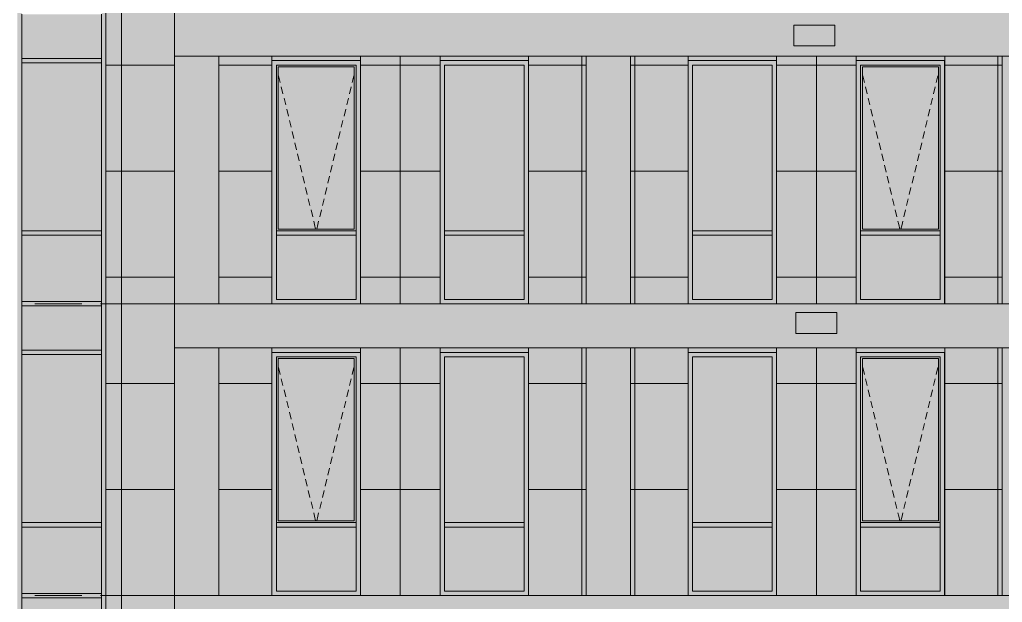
# Model space of a CAD drawing. Header units: millimetres. Extents: x 1499747 to 4230374, y -28481 to 441852.
# Drawn here: x 4135213 to 4146314, y 393752 to 400342 of the extents above; entities that cross this region are included whole.
import ezdxf

# ---------------------------------------------------------------- set-up
doc = ezdxf.new("R2010")
doc.units = ezdxf.units.MM
doc.header["$MEASUREMENT"] = 0
doc.layers.add('Чертеж и Рисунок', color=7, linetype='Continuous')

msp = doc.modelspace()

# ---------------------------------------------------------------- hatches: boundary and pattern name
at = {"layer": 'Чертеж и Рисунок', "linetype": 'Continuous', "lineweight": 0, "true_color": 0xbc9a89}
for points in [[(4136962.74855, 407478.46295), (4136962.74855, 399933.01142), (4137462.74931, 399933.01142), (4137462.74931, 407478.46295)], [(4136962.74855, 399933.01142), (4136962.74855, 399928.41141), (4150962.66994, 399928.41141), (4150962.66994, 400428.41218), (4137462.74931, 400428.41218), (4137462.74931, 399933.01142)]]:
    msp.add_hatch(color=33, dxfattribs=at).paths.add_polyline_path(points)
at = {"layer": 'Чертеж и Рисунок', "linetype": 'Continuous', "lineweight": 0, "true_color": 0x2e2e2e}
for points in [[(4135187.74584, 399878.41134), (4135237.74591, 399878.41134), (4135237.74591, 400428.41218), (4135187.74584, 400428.41218)], [(4136187.74737, 400428.41218), (4136137.74729, 400428.41218), (4136137.74729, 399878.41134), (4136187.74737, 399878.41134)], [(4135187.74584, 397928.40836), (4135237.74591, 397928.40836), (4135237.74591, 399878.41134), (4135187.74584, 399878.41134)], [(4135237.74591, 399853.4113), (4135467.74627, 399853.4113), (4135467.74627, 399903.41137), (4135237.74591, 399903.41137)], [(4135467.74627, 399853.4113), (4136137.74729, 399853.4113), (4136137.74729, 399903.41137), (4135467.74627, 399903.41137)], [(4136187.74737, 399878.41134), (4136137.74729, 399878.41134), (4136137.74729, 397928.40836), (4136187.74737, 397928.40836)], [(4138062.75023, 399528.4108), (4138112.75031, 399528.4108), (4138112.75031, 399828.41126), (4138062.75023, 399878.41134)], [(4138562.75099, 399878.41134), (4138062.75023, 399878.41134), (4138112.75031, 399828.41126), (4138562.75099, 399828.41126)], [(4138562.75099, 399878.41134), (4138562.75099, 399828.41126), (4139012.75168, 399828.41126), (4139062.75176, 399878.41134)], [(4139062.75176, 399528.4108), (4139062.75176, 399878.41134), (4139012.75168, 399828.41126), (4139012.75168, 399528.4108)], [(4140462.4539, 399878.41134), (4139962.45313, 399878.41134), (4140012.45321, 399828.41126), (4140462.4539, 399828.41126)], [(4139962.45313, 399528.4108), (4140012.45321, 399528.4108), (4140012.45321, 399828.41126), (4139962.45313, 399878.41134)], [(4140462.4539, 399878.41134), (4140462.4539, 399828.41126), (4140912.45458, 399828.41126), (4140962.45466, 399878.41134)], [(4140962.45466, 399528.4108), (4140962.45466, 399878.41134), (4140912.45458, 399828.41126), (4140912.45458, 399528.4108)], [(4143263.05818, 399878.41134), (4142763.05741, 399878.41134), (4142813.05749, 399828.41126), (4143263.05818, 399828.41126)], [(4142763.05741, 399528.4108), (4142813.05749, 399528.4108), (4142813.05749, 399828.41126), (4142763.05741, 399878.41134)], [(4143263.05818, 399878.41134), (4143263.05818, 399828.41126), (4143713.05886, 399828.41126), (4143763.05894, 399878.41134)], [(4143763.05894, 399528.4108), (4143763.05894, 399878.41134), (4143713.05886, 399828.41126), (4143713.05886, 399528.4108)], [(4144662.56031, 399528.4108), (4144712.56039, 399528.4108), (4144712.56039, 399828.41126), (4144662.56031, 399878.41134)], [(4145162.56108, 399878.41134), (4144662.56031, 399878.41134), (4144712.56039, 399828.41126), (4145162.56108, 399828.41126)], [(4145162.56108, 399878.41134), (4145162.56108, 399828.41126), (4145612.56176, 399828.41126), (4145662.56184, 399878.41134)], [(4145662.56184, 399528.4108), (4145662.56184, 399878.41134), (4145612.56176, 399828.41126), (4145612.56176, 399528.4108)], [(4138062.75023, 398128.40866), (4138112.75031, 398128.40866), (4138112.75031, 399528.4108), (4138062.75023, 399528.4108)], [(4139062.75176, 398128.40866), (4139062.75176, 399528.4108), (4139012.75168, 399528.4108), (4139012.75168, 398128.40866)], [(4139962.45313, 398128.40866), (4140012.45321, 398128.40866), (4140012.45321, 399528.4108), (4139962.45313, 399528.4108)], [(4140962.45466, 398128.40866), (4140962.45466, 399528.4108), (4140912.45458, 399528.4108), (4140912.45458, 398128.40866)], [(4142763.05741, 398128.40866), (4142813.05749, 398128.40866), (4142813.05749, 399528.4108), (4142763.05741, 399528.4108)], [(4143763.05894, 398128.40866), (4143763.05894, 399528.4108), (4143713.05886, 399528.4108), (4143713.05886, 398128.40866)], [(4144662.56031, 399528.4108), (4144662.56031, 398128.40866), (4144712.56039, 398128.40866), (4144712.56039, 399528.4108)], [(4145662.56184, 398128.40866), (4145662.56184, 399528.4108), (4145612.56176, 399528.4108), (4145612.56176, 398128.40866)], [(4138062.75023, 397928.40836), (4138112.75031, 397928.40836), (4138112.75031, 398128.40866), (4138062.75023, 398128.40866)], [(4139062.75176, 397928.40836), (4139062.75176, 398128.40866), (4139012.75168, 398128.40866), (4139012.75168, 397928.40836)], [(4139962.45313, 398128.40866), (4139962.45313, 397928.40836), (4140012.45321, 397928.40836), (4140012.45321, 398128.40866)], [(4140962.45466, 397928.40836), (4140962.45466, 398128.40866), (4140912.45458, 398128.40866), (4140912.45458, 397928.40836)], [(4142763.05741, 397928.40836), (4142813.05749, 397928.40836), (4142813.05749, 398128.40866), (4142763.05741, 398128.40866)], [(4143763.05894, 397928.40836), (4143763.05894, 398128.40866), (4143713.05886, 398128.40866), (4143713.05886, 397928.40836)], [(4144662.56031, 397928.40836), (4144712.56039, 397928.40836), (4144712.56039, 398128.40866), (4144662.56031, 398128.40866)], [(4145662.56184, 397928.40836), (4145662.56184, 398128.40866), (4145612.56176, 398128.40866), (4145612.56176, 397928.40836)], [(4135187.74584, 397128.40713), (4135237.74591, 397128.40713), (4135237.74591, 397928.40836), (4135187.74584, 397928.40836)], [(4135237.74591, 397953.40839), (4135237.74591, 397903.40832), (4135467.74627, 397903.40832), (4135467.74627, 397953.40839)], [(4135467.74627, 397953.40839), (4135467.74627, 397903.40832), (4136137.74729, 397903.40832), (4136137.74729, 397953.40839)], [(4136187.74737, 397928.40836), (4136137.74729, 397928.40836), (4136137.74729, 397128.40713), (4136187.74737, 397128.40713)], [(4138062.75023, 397928.40836), (4138062.75023, 397128.40713), (4138112.75031, 397178.40721), (4138112.75031, 397928.40836)], [(4138112.75031, 397903.40832), (4138562.75099, 397903.40832), (4138562.75099, 397953.40839), (4138112.75031, 397953.40839)], [(4138562.75099, 397953.40839), (4138562.75099, 397903.40832), (4139012.75168, 397903.40832), (4139012.75168, 397953.40839)], [(4139062.75176, 397928.40836), (4139012.75168, 397928.40836), (4139012.75168, 397178.40721), (4139062.75176, 397128.40713)], [(4139962.45313, 397928.40836), (4139962.45313, 397128.40713), (4140012.45321, 397178.40721), (4140012.45321, 397928.40836)], [(4140012.45321, 397903.40832), (4140462.4539, 397903.40832), (4140462.4539, 397953.40839), (4140012.45321, 397953.40839)], [(4140462.4539, 397953.40839), (4140462.4539, 397903.40832), (4140912.45458, 397903.40832), (4140912.45458, 397953.40839)], [(4140962.45466, 397928.40836), (4140912.45458, 397928.40836), (4140912.45458, 397178.40721), (4140962.45466, 397128.40713)], [(4142763.05741, 397928.40836), (4142763.05741, 397128.40713), (4142813.05749, 397178.40721), (4142813.05749, 397928.40836)], [(4142813.05749, 397903.40832), (4143263.05818, 397903.40832), (4143263.05818, 397953.40839), (4142813.05749, 397953.40839)], [(4143263.05818, 397953.40839), (4143263.05818, 397903.40832), (4143713.05886, 397903.40832), (4143713.05886, 397953.40839)], [(4143763.05894, 397928.40836), (4143713.05886, 397928.40836), (4143713.05886, 397178.40721), (4143763.05894, 397128.40713)], [(4144662.56031, 397928.40836), (4144662.56031, 397128.40713), (4144712.56039, 397178.40721), (4144712.56039, 397928.40836)], [(4144712.56039, 397903.40832), (4145162.56108, 397903.40832), (4145162.56108, 397953.40839), (4144712.56039, 397953.40839)], [(4145162.56108, 397953.40839), (4145162.56108, 397903.40832), (4145612.56176, 397903.40832), (4145612.56176, 397953.40839)], [(4145662.56184, 397928.40836), (4145612.56176, 397928.40836), (4145612.56176, 397178.40721), (4145662.56184, 397128.40713)], [(4135187.74584, 396578.40629), (4135237.74591, 396578.40629), (4135237.74591, 397128.40713), (4135187.74584, 397128.40713)], [(4135237.74591, 397153.40717), (4135237.74591, 397103.4071), (4135467.74627, 397103.4071), (4135467.74627, 397153.40717)], [(4135467.74627, 397103.4071), (4136137.74729, 397103.4071), (4136137.74729, 397153.40717), (4135467.74627, 397153.40717)], [(4136187.74737, 397128.40713), (4136137.74729, 397128.40713), (4136137.74729, 396578.40629), (4136187.74737, 396578.40629)], [(4138562.75099, 397128.40713), (4138562.75099, 397178.40721), (4138112.75031, 397178.40721), (4138062.75023, 397128.40713)], [(4138562.75099, 397128.40713), (4139062.75176, 397128.40713), (4139012.75168, 397178.40721), (4138562.75099, 397178.40721)], [(4139962.45313, 397128.40713), (4140462.4539, 397128.40713), (4140462.4539, 397178.40721), (4140012.45321, 397178.40721)], [(4140462.4539, 397128.40713), (4140962.45466, 397128.40713), (4140912.45458, 397178.40721), (4140462.4539, 397178.40721)], [(4143263.05818, 397128.40713), (4143263.05818, 397178.40721), (4142813.05749, 397178.40721), (4142763.05741, 397128.40713)], [(4143263.05818, 397128.40713), (4143763.05894, 397128.40713), (4143713.05886, 397178.40721), (4143263.05818, 397178.40721)], [(4144662.56031, 397128.40713), (4145162.56108, 397128.40713), (4145162.56108, 397178.40721), (4144712.56039, 397178.40721)], [(4145162.56108, 397128.40713), (4145662.56184, 397128.40713), (4145612.56176, 397178.40721), (4145162.56108, 397178.40721)], [(4135187.74584, 394628.40332), (4135237.74591, 394628.40332), (4135237.74591, 396578.40629), (4135187.74584, 396578.40629)], [(4135237.74591, 396553.40626), (4135467.74627, 396553.40626), (4135467.74627, 396603.40633), (4135237.74591, 396603.40633)], [(4135467.74627, 396553.40626), (4136137.74729, 396553.40626), (4136137.74729, 396603.40633), (4135467.74627, 396603.40633)], [(4136187.74737, 396578.40629), (4136137.74729, 396578.40629), (4136137.74729, 394628.40332), (4136187.74737, 394628.40332)], [(4138062.75023, 396228.40576), (4138112.75031, 396228.40576), (4138112.75031, 396528.40622), (4138062.75023, 396578.40629)], [(4138562.75099, 396578.40629), (4138062.75023, 396578.40629), (4138112.75031, 396528.40622), (4138562.75099, 396528.40622)], [(4138562.75099, 396578.40629), (4138562.75099, 396528.40622), (4139012.75168, 396528.40622), (4139062.75176, 396578.40629)], [(4139062.75176, 396228.40576), (4139062.75176, 396578.40629), (4139012.75168, 396528.40622), (4139012.75168, 396228.40576)], [(4140462.4539, 396578.40629), (4139962.45313, 396578.40629), (4140012.45321, 396528.40622), (4140462.4539, 396528.40622)], [(4139962.45313, 396578.40629), (4139962.45313, 396228.40576), (4140012.45321, 396228.40576), (4140012.45321, 396528.40622)], [(4140462.4539, 396578.40629), (4140462.4539, 396528.40622), (4140912.45458, 396528.40622), (4140962.45466, 396578.40629)], [(4140962.45466, 396228.40576), (4140962.45466, 396578.40629), (4140912.45458, 396528.40622), (4140912.45458, 396228.40576)], [(4143263.05818, 396578.40629), (4142763.05741, 396578.40629), (4142813.05749, 396528.40622), (4143263.05818, 396528.40622)], [(4142763.05741, 396228.40576), (4142813.05749, 396228.40576), (4142813.05749, 396528.40622), (4142763.05741, 396578.40629)], [(4143263.05818, 396578.40629), (4143263.05818, 396528.40622), (4143713.05886, 396528.40622), (4143763.05894, 396578.40629)], [(4143763.05894, 396228.40576), (4143763.05894, 396578.40629), (4143713.05886, 396528.40622), (4143713.05886, 396228.40576)], [(4144662.56031, 396578.40629), (4144662.56031, 396228.40576), (4144712.56039, 396228.40576), (4144712.56039, 396528.40622)], [(4145162.56108, 396578.40629), (4144662.56031, 396578.40629), (4144712.56039, 396528.40622), (4145162.56108, 396528.40622)], [(4145162.56108, 396578.40629), (4145162.56108, 396528.40622), (4145612.56176, 396528.40622), (4145662.56184, 396578.40629)], [(4145662.56184, 396228.40576), (4145662.56184, 396578.40629), (4145612.56176, 396528.40622), (4145612.56176, 396228.40576)], [(4138062.75023, 394828.40362), (4138112.75031, 394828.40362), (4138112.75031, 396228.40576), (4138062.75023, 396228.40576)], [(4139062.75176, 394828.40362), (4139062.75176, 396228.40576), (4139012.75168, 396228.40576), (4139012.75168, 394828.40362)], [(4139962.45313, 394828.40362), (4140012.45321, 394828.40362), (4140012.45321, 396228.40576), (4139962.45313, 396228.40576)], [(4140962.45466, 394828.40362), (4140962.45466, 396228.40576), (4140912.45458, 396228.40576), (4140912.45458, 394828.40362)], [(4142763.05741, 394828.40362), (4142813.05749, 394828.40362), (4142813.05749, 396228.40576), (4142763.05741, 396228.40576)], [(4143763.05894, 394828.40362), (4143763.05894, 396228.40576), (4143713.05886, 396228.40576), (4143713.05886, 394828.40362)], [(4144662.56031, 396228.40576), (4144662.56031, 394828.40362), (4144712.56039, 394828.40362), (4144712.56039, 396228.40576)], [(4145662.56184, 394828.40362), (4145662.56184, 396228.40576), (4145612.56176, 396228.40576), (4145612.56176, 394828.40362)], [(4138062.75023, 394628.40332), (4138112.75031, 394628.40332), (4138112.75031, 394828.40362), (4138062.75023, 394828.40362)], [(4139062.75176, 394628.40332), (4139062.75176, 394828.40362), (4139012.75168, 394828.40362), (4139012.75168, 394628.40332)], [(4139962.45313, 394628.40332), (4140012.45321, 394628.40332), (4140012.45321, 394828.40362), (4139962.45313, 394828.40362)], [(4140962.45466, 394628.40332), (4140962.45466, 394828.40362), (4140912.45458, 394828.40362), (4140912.45458, 394628.40332)], [(4142763.05741, 394628.40332), (4142813.05749, 394628.40332), (4142813.05749, 394828.40362), (4142763.05741, 394828.40362)], [(4143763.05894, 394628.40332), (4143763.05894, 394828.40362), (4143713.05886, 394828.40362), (4143713.05886, 394628.40332)], [(4144662.56031, 394628.40332), (4144712.56039, 394628.40332), (4144712.56039, 394828.40362), (4144662.56031, 394828.40362)], [(4145662.56184, 394628.40332), (4145662.56184, 394828.40362), (4145612.56176, 394828.40362), (4145612.56176, 394628.40332)], [(4135187.74584, 393828.40209), (4135237.74591, 393828.40209), (4135237.74591, 394628.40332), (4135187.74584, 394628.40332)], [(4135237.74591, 394603.40328), (4135467.74627, 394603.40328), (4135467.74627, 394653.40335), (4135237.74591, 394653.40335)], [(4135467.74627, 394653.40335), (4135467.74627, 394603.40328), (4136137.74729, 394603.40328), (4136137.74729, 394653.40335)], [(4136187.74737, 394628.40332), (4136137.74729, 394628.40332), (4136137.74729, 393828.40209), (4136187.74737, 393828.40209)], [(4138062.75023, 394628.40332), (4138062.75023, 393828.40209), (4138112.75031, 393878.40217), (4138112.75031, 394628.40332)], [(4138112.75031, 394603.40328), (4138562.75099, 394603.40328), (4138562.75099, 394653.40335), (4138112.75031, 394653.40335)], [(4138562.75099, 394653.40335), (4138562.75099, 394603.40328), (4139012.75168, 394603.40328), (4139012.75168, 394653.40335)], [(4139062.75176, 394628.40332), (4139012.75168, 394628.40332), (4139012.75168, 393878.40217), (4139062.75176, 393828.40209)], [(4139962.45313, 394628.40332), (4139962.45313, 393828.40209), (4140012.45321, 393878.40217), (4140012.45321, 394628.40332)], [(4140012.45321, 394603.40328), (4140462.4539, 394603.40328), (4140462.4539, 394653.40335), (4140012.45321, 394653.40335)], [(4140462.4539, 394653.40335), (4140462.4539, 394603.40328), (4140912.45458, 394603.40328), (4140912.45458, 394653.40335)], [(4140962.45466, 394628.40332), (4140912.45458, 394628.40332), (4140912.45458, 393878.40217), (4140962.45466, 393828.40209)], [(4142763.05741, 394628.40332), (4142763.05741, 393828.40209), (4142813.05749, 393878.40217), (4142813.05749, 394628.40332)], [(4142813.05749, 394603.40328), (4143263.05818, 394603.40328), (4143263.05818, 394653.40335), (4142813.05749, 394653.40335)], [(4143263.05818, 394653.40335), (4143263.05818, 394603.40328), (4143713.05886, 394603.40328), (4143713.05886, 394653.40335)], [(4143763.05894, 394628.40332), (4143713.05886, 394628.40332), (4143713.05886, 393878.40217), (4143763.05894, 393828.40209)], [(4144662.56031, 394628.40332), (4144662.56031, 393828.40209), (4144712.56039, 393878.40217), (4144712.56039, 394628.40332)], [(4144712.56039, 394603.40328), (4145162.56108, 394603.40328), (4145162.56108, 394653.40335), (4144712.56039, 394653.40335)], [(4145162.56108, 394653.40335), (4145162.56108, 394603.40328), (4145612.56176, 394603.40328), (4145612.56176, 394653.40335)], [(4145662.56184, 394628.40332), (4145612.56176, 394628.40332), (4145612.56176, 393878.40217), (4145662.56184, 393828.40209)], [(4135187.74584, 393278.40125), (4135237.74591, 393278.40125), (4135237.74591, 393828.40209), (4135187.74584, 393828.40209)], [(4135237.74591, 393803.40205), (4135467.74627, 393803.40205), (4135467.74627, 393853.40213), (4135237.74591, 393853.40213)], [(4135467.74627, 393853.40213), (4135467.74627, 393803.40205), (4136137.74729, 393803.40205), (4136137.74729, 393853.40213)], [(4136187.74737, 393828.40209), (4136137.74729, 393828.40209), (4136137.74729, 393278.40125), (4136187.74737, 393278.40125)], [(4138562.75099, 393828.40209), (4138562.75099, 393878.40217), (4138112.75031, 393878.40217), (4138062.75023, 393828.40209)], [(4138562.75099, 393828.40209), (4139062.75176, 393828.40209), (4139012.75168, 393878.40217), (4138562.75099, 393878.40217)], [(4139962.45313, 393828.40209), (4140462.4539, 393828.40209), (4140462.4539, 393878.40217), (4140012.45321, 393878.40217)], [(4140462.4539, 393828.40209), (4140962.45466, 393828.40209), (4140912.45458, 393878.40217), (4140462.4539, 393878.40217)], [(4143263.05818, 393828.40209), (4143263.05818, 393878.40217), (4142813.05749, 393878.40217), (4142763.05741, 393828.40209)], [(4143263.05818, 393828.40209), (4143763.05894, 393828.40209), (4143713.05886, 393878.40217), (4143263.05818, 393878.40217)], [(4144662.56031, 393828.40209), (4145162.56108, 393828.40209), (4145162.56108, 393878.40217), (4144712.56039, 393878.40217)], [(4145162.56108, 393828.40209), (4145662.56184, 393828.40209), (4145612.56176, 393878.40217), (4145162.56108, 393878.40217)]]:
    msp.add_hatch(color=250, dxfattribs=at).paths.add_polyline_path(points)
at = {"layer": 'Чертеж и Рисунок', "linetype": 'Continuous', "lineweight": 0, "true_color": 0x84adf9}
for points in [[(4135237.74591, 400403.41214), (4135237.74591, 399903.41137), (4136137.74729, 399903.41137), (4136137.74729, 400403.41214)], [(4135237.74591, 399853.4113), (4135237.74591, 397953.40839), (4136137.74729, 397953.40839), (4136137.74729, 399853.4113)], [(4138132.75034, 397973.40843), (4138992.75165, 397973.40843), (4138992.75165, 399808.41123), (4138132.75034, 399808.41123)], [(4140012.45321, 397953.40839), (4140912.45458, 397953.40839), (4140912.45458, 398128.40866), (4140912.45458, 399828.41126), (4140012.45321, 399828.41126)], [(4142813.05749, 397953.40839), (4143713.05886, 397953.40839), (4143713.05886, 398128.40866), (4143713.05886, 399528.4108), (4143713.05886, 399828.41126), (4142813.05749, 399828.41126)], [(4144732.56042, 397973.40843), (4145592.56173, 397973.40843), (4145592.56173, 399808.41123), (4144732.56042, 399808.41123)], [(4135237.74591, 397153.40717), (4136137.74729, 397153.40717), (4136137.74729, 397903.40832), (4135237.74591, 397903.40832)], [(4138112.75031, 397903.40832), (4138112.75031, 397178.40721), (4139012.75168, 397178.40721), (4139012.75168, 397903.40832)], [(4140012.45321, 397903.40832), (4140012.45321, 397178.40721), (4140912.45458, 397178.40721), (4140912.45458, 397903.40832)], [(4142813.05749, 397903.40832), (4142813.05749, 397178.40721), (4143713.05886, 397178.40721), (4143713.05886, 397903.40832)], [(4144712.56039, 397903.40832), (4144712.56039, 397178.40721), (4145612.56176, 397178.40721), (4145612.56176, 397903.40832)], [(4135237.74591, 397103.4071), (4135237.74591, 396603.40633), (4136137.74729, 396603.40633), (4136137.74729, 397103.4071)], [(4135237.74591, 396553.40626), (4135237.74591, 394653.40335), (4136137.74729, 394653.40335), (4136137.74729, 396553.40626)], [(4138132.75034, 394673.40338), (4138992.75165, 394673.40338), (4138992.75165, 396508.40619), (4138132.75034, 396508.40619)], [(4140012.45321, 394653.40335), (4140912.45458, 394653.40335), (4140912.45458, 394828.40362), (4140912.45458, 396228.40576), (4140912.45458, 396528.40622), (4140012.45321, 396528.40622)], [(4142813.05749, 394653.40335), (4143713.05886, 394653.40335), (4143713.05886, 394828.40362), (4143713.05886, 396228.40576), (4143713.05886, 396528.40622), (4142813.05749, 396528.40622)], [(4144732.56042, 394673.40338), (4145592.56173, 394673.40338), (4145592.56173, 396508.40619), (4144732.56042, 396508.40619)], [(4135237.74591, 394603.40328), (4135237.74591, 393853.40213), (4136137.74729, 393853.40213), (4136137.74729, 394603.40328)], [(4138112.75031, 394603.40328), (4138112.75031, 393878.40217), (4139012.75168, 393878.40217), (4139012.75168, 394603.40328)], [(4140012.45321, 394603.40328), (4140012.45321, 393878.40217), (4140912.45458, 393878.40217), (4140912.45458, 394603.40328)], [(4142813.05749, 394603.40328), (4142813.05749, 393878.40217), (4143713.05886, 393878.40217), (4143713.05886, 394603.40328)], [(4144712.56039, 394603.40328), (4144712.56039, 393878.40217), (4145612.56176, 393878.40217), (4145612.56176, 394603.40328)], [(4135237.74591, 393803.40205), (4135237.74591, 393303.40129), (4136137.74729, 393303.40129), (4136137.74729, 393803.40205)]]:
    msp.add_hatch(color=161, dxfattribs=at).paths.add_polyline_path(points)
at = {"layer": 'Чертеж и Рисунок', "linetype": 'Continuous', "lineweight": 0, "true_color": 0x868d8e}
for points in [[(4136362.74763, 397128.40713), (4136362.74763, 400428.41218), (4136187.74737, 400428.41218), (4136187.74737, 397128.40713)], [(4136962.74855, 393828.40209), (4136962.74855, 397128.40713), (4136362.74763, 397128.40713), (4136362.74763, 393828.40209)], [(4136362.74763, 390528.39705), (4136362.74763, 393828.40209), (4136187.74737, 393828.40209), (4136187.74737, 390528.39705)]]:
    msp.add_hatch(color=252, dxfattribs=at).paths.add_polyline_path(points)
at = {"layer": 'Чертеж и Рисунок', "linetype": 'Continuous', "lineweight": 0, "true_color": 0xffffff}
for points in [[(4136962.74855, 397128.40713), (4136962.74855, 400428.41218), (4136362.74763, 400428.41218), (4136362.74763, 397128.40713)], [(4143960.35924, 400044.31159), (4144422.25995, 400044.31159), (4144422.25995, 400280.01195), (4143960.35924, 400280.01195)], [(4136962.74855, 397128.40713), (4137462.74931, 397128.40713), (4137462.74931, 399928.41141), (4136962.74855, 399928.41141)], [(4137462.74931, 399928.41141), (4137462.74931, 397128.40713), (4138062.75023, 397128.40713), (4138062.75023, 399878.41134), (4139062.75176, 399878.41134), (4139062.75176, 397128.40713), (4139962.45313, 397128.40713), (4139962.45313, 399878.41134), (4140962.45466, 399878.41134), (4140962.45466, 397128.40713), (4141612.75565, 397128.40713), (4141612.75565, 399928.41141)], [(4141612.75565, 397128.40713), (4142112.75642, 397128.40713), (4142112.75642, 399928.41141), (4141612.75565, 399928.41141)], [(4146312.76283, 399928.41141), (4142112.75642, 399928.41141), (4142112.75642, 397128.40713), (4142763.05741, 397128.40713), (4142763.05741, 399878.41134), (4143763.05894, 399878.41134), (4143763.05894, 397128.40713), (4144662.56031, 397128.40713), (4144662.56031, 399878.41134), (4145662.56184, 399878.41134), (4145662.56184, 397128.40713), (4146312.76283, 397128.40713)], [(4146312.76283, 397128.40713), (4146812.7636, 397128.40713), (4146812.7636, 399928.41141), (4146312.76283, 399928.41141)], [(4136362.74763, 393828.40209), (4136362.74763, 397128.40713), (4136187.74737, 397128.40713), (4136187.74737, 393828.40209)], [(4136962.74855, 397128.40713), (4136962.74855, 396628.40637), (4150962.66994, 396628.40637), (4150962.66994, 397128.40713)], [(4143982.25927, 396793.00662), (4144444.15998, 396793.00662), (4144444.15998, 397028.70698), (4143982.25927, 397028.70698)], [(4137462.74931, 396628.40637), (4136962.74855, 396628.40637), (4136962.74855, 393828.40209), (4137462.74931, 393828.40209)], [(4141612.75565, 396628.40637), (4137462.74931, 396628.40637), (4137462.74931, 393828.40209), (4138062.75023, 393828.40209), (4138062.75023, 396578.40629), (4139062.75176, 396578.40629), (4139062.75176, 393828.40209), (4139962.45313, 393828.40209), (4139962.45313, 396578.40629), (4140962.45466, 396578.40629), (4140962.45466, 393828.40209), (4141612.75565, 393828.40209)], [(4141612.75565, 393828.40209), (4142112.75642, 393828.40209), (4142112.75642, 396628.40637), (4141612.75565, 396628.40637)], [(4142112.75642, 393828.40209), (4142763.05741, 393828.40209), (4142763.05741, 396578.40629), (4143763.05894, 396578.40629), (4143763.05894, 393828.40209), (4144662.56031, 393828.40209), (4144662.56031, 396578.40629), (4145662.56184, 396578.40629), (4145662.56184, 393828.40209), (4146312.76283, 393828.40209), (4146312.76283, 396628.40637), (4142112.75642, 396628.40637)], [(4146312.76283, 393828.40209), (4146812.7636, 393828.40209), (4146812.7636, 396628.40637), (4146312.76283, 396628.40637)], [(4136962.74855, 390528.39705), (4136962.74855, 393828.40209), (4136362.74763, 393828.40209), (4136362.74763, 390528.39705)], [(4136962.74855, 393828.40209), (4136962.74855, 393328.40133), (4150962.66994, 393328.40133), (4150962.66994, 393828.40209)]]:
    msp.add_hatch(color=7, dxfattribs=at).paths.add_polyline_path(points)
at = {"layer": 'Чертеж и Рисунок', "linetype": 'Continuous', "lineweight": 0, "true_color": 0xf7fdff}
for points in [[(4138112.75031, 397953.40839), (4138132.75034, 397973.40843), (4138132.75034, 399808.41123), (4138112.75031, 399828.41126)], [(4139012.75168, 399828.41126), (4138112.75031, 399828.41126), (4138132.75034, 399808.41123), (4138992.75165, 399808.41123)], [(4139012.75168, 397953.40839), (4139012.75168, 399828.41126), (4138992.75165, 399808.41123), (4138992.75165, 397973.40843)], [(4144712.56039, 397953.40839), (4144732.56042, 397973.40843), (4144732.56042, 399808.41123), (4144712.56039, 399828.41126)], [(4145612.56176, 399828.41126), (4144712.56039, 399828.41126), (4144732.56042, 399808.41123), (4145592.56173, 399808.41123)], [(4145612.56176, 397953.40839), (4145612.56176, 399828.41126), (4145592.56173, 399808.41123), (4145592.56173, 397973.40843)], [(4139012.75168, 397953.40839), (4138992.75165, 397973.40843), (4138132.75034, 397973.40843), (4138112.75031, 397953.40839)], [(4145612.56176, 397953.40839), (4145592.56173, 397973.40843), (4144732.56042, 397973.40843), (4144712.56039, 397953.40839)], [(4138112.75031, 394653.40335), (4138132.75034, 394673.40338), (4138132.75034, 396508.40619), (4138112.75031, 396528.40622)], [(4139012.75168, 396528.40622), (4138112.75031, 396528.40622), (4138132.75034, 396508.40619), (4138992.75165, 396508.40619)], [(4139012.75168, 394653.40335), (4139012.75168, 396528.40622), (4138992.75165, 396508.40619), (4138992.75165, 394673.40338)], [(4144712.56039, 394653.40335), (4144732.56042, 394673.40338), (4144732.56042, 396508.40619), (4144712.56039, 396528.40622)], [(4145612.56176, 396528.40622), (4144712.56039, 396528.40622), (4144732.56042, 396508.40619), (4145592.56173, 396508.40619)], [(4145612.56176, 394653.40335), (4145612.56176, 396528.40622), (4145592.56173, 396508.40619), (4145592.56173, 394673.40338)], [(4139012.75168, 394653.40335), (4138992.75165, 394673.40338), (4138132.75034, 394673.40338), (4138112.75031, 394653.40335)], [(4145612.56176, 394653.40335), (4145592.56173, 394673.40338), (4144732.56042, 394673.40338), (4144712.56039, 394653.40335)]]:
    msp.add_hatch(color=7, dxfattribs=at).paths.add_polyline_path(points)

# ---------------------------------------------------------------- linework, layer by layer
at = {"layer": 'Чертеж и Рисунок', "color": 253, "linetype": 'Continuous', "lineweight": 5, "true_color": 0xaaaaaa}
for points in [[(4136187.74737, 407478.46295), (4136187.74737, 369078.36428)], [(4136362.74763, 404178.45791), (4136362.74763, 369078.36428)], [(4138062.75023, 399928.41141), (4138062.75023, 397128.40713)], [(4139062.75176, 399928.41141), (4139062.75176, 397128.40713)], [(4139512.55245, 399928.41141), (4139512.55245, 397128.40713)], [(4139962.45313, 399928.41141), (4139962.45313, 397128.40713)], [(4140962.45466, 399928.41141), (4140962.45466, 397128.40713)], [(4141562.45558, 399928.41141), (4141562.45558, 397128.40713)], [(4142163.05649, 399928.41141), (4142163.05649, 397128.40713)], [(4142763.05741, 399928.41141), (4142763.05741, 397128.40713)], [(4143763.05894, 399928.41141), (4143763.05894, 397128.40713)], [(4144212.85963, 399928.41141), (4144212.85963, 397128.40713)], [(4144662.56031, 399928.41141), (4144662.56031, 397128.40713)], [(4145662.76184, 399928.41141), (4145662.76184, 397128.40713)], [(4146262.56276, 399928.41141), (4146262.56276, 397128.40713)], [(4136187.74737, 399828.01126), (4136962.74855, 399828.01126)], [(4137462.74931, 399828.01126), (4138062.75023, 399828.01126)], [(4139063.15176, 399828.01126), (4139962.45313, 399828.01126)], [(4139962.45313, 399828.01126), (4139963.15313, 399828.01126)], [(4140962.95466, 399828.01126), (4141612.75565, 399828.01126)], [(4142112.75642, 399828.01126), (4142762.75741, 399828.01126)], [(4143762.35894, 399828.01126), (4143763.05894, 399828.01126)], [(4143763.05894, 399828.01126), (4144662.36031, 399828.01126)], [(4145662.76184, 399828.01126), (4146312.76283, 399828.01126)], [(4136187.74737, 398628.00943), (4136962.74855, 398628.00943)], [(4137462.74931, 398628.00943), (4138062.75023, 398628.00943)], [(4139063.15176, 398628.00943), (4139962.45313, 398628.00943)], [(4139962.45313, 398628.00943), (4139963.15313, 398628.00943)], [(4140962.95466, 398628.00943), (4141612.75565, 398628.00943)], [(4142112.75642, 398628.00943), (4142762.75741, 398628.00943)], [(4143762.35894, 398628.00943), (4143763.05894, 398628.00943)], [(4143763.05894, 398628.00943), (4144662.36031, 398628.00943)], [(4145662.76184, 398628.00943), (4146312.76283, 398628.00943)], [(4136187.74737, 397428.00759), (4136962.74855, 397428.00759)], [(4137462.74931, 397428.00759), (4138062.75023, 397428.00759)], [(4139063.15176, 397428.00759), (4139962.45313, 397428.00759)], [(4139962.45313, 397428.00759), (4139963.15313, 397428.00759)], [(4140962.95466, 397428.00759), (4141612.75565, 397428.00759)], [(4142112.75642, 397428.00759), (4142762.75741, 397428.00759)], [(4143762.35894, 397428.00759), (4143763.05894, 397428.00759)], [(4143763.05894, 397428.00759), (4144662.36031, 397428.00759)], [(4145662.76184, 397428.00759), (4146312.76283, 397428.00759)], [(4138062.75023, 396628.40637), (4138062.75023, 393828.40209)], [(4139062.75176, 396628.40637), (4139062.75176, 393828.40209)], [(4139512.55245, 396628.40637), (4139512.55245, 393828.40209)], [(4139962.45313, 396628.40637), (4139962.45313, 393828.40209)], [(4140962.45466, 396628.40637), (4140962.45466, 393828.40209)], [(4141562.45558, 396628.40637), (4141562.45558, 393828.40209)], [(4142163.05649, 396628.40637), (4142163.05649, 393828.40209)], [(4142763.05741, 396628.40637), (4142763.05741, 393828.40209)], [(4143763.05894, 396628.40637), (4143763.05894, 393828.40209)], [(4144212.85963, 396628.40637), (4144212.85963, 393828.40209)], [(4144662.56031, 396628.40637), (4144662.56031, 393828.40209)], [(4145662.76184, 396628.40637), (4145662.76184, 393828.40209)], [(4146262.56276, 396628.40637), (4146262.56276, 393828.40209)], [(4136187.74737, 396228.00576), (4136962.74855, 396228.00576)], [(4137462.74931, 396228.00576), (4138062.75023, 396228.00576)], [(4139063.15176, 396228.00576), (4139962.45313, 396228.00576)], [(4139962.45313, 396228.00576), (4139963.15313, 396228.00576)], [(4140962.95466, 396228.00576), (4141612.75565, 396228.00576)], [(4142112.75642, 396228.00576), (4142762.75741, 396228.00576)], [(4143762.35894, 396228.00576), (4143763.05894, 396228.00576)], [(4143763.05894, 396228.00576), (4144662.36031, 396228.00576)], [(4145662.76184, 396228.00576), (4146312.76283, 396228.00576)], [(4136187.74737, 395028.00393), (4136962.74855, 395028.00393)], [(4137462.74931, 395028.00393), (4138062.75023, 395028.00393)], [(4139063.15176, 395028.00393), (4139962.45313, 395028.00393)], [(4139962.45313, 395028.00393), (4139963.15313, 395028.00393)], [(4140962.95466, 395028.00393), (4141612.75565, 395028.00393)], [(4142112.75642, 395028.00393), (4142762.75741, 395028.00393)], [(4143762.35894, 395028.00393), (4143763.05894, 395028.00393)], [(4143763.05894, 395028.00393), (4144662.36031, 395028.00393)], [(4145662.76184, 395028.00393), (4146312.76283, 395028.00393)], [(4136187.74737, 393828.00209), (4136962.74855, 393828.00209)]]:
    msp.add_lwpolyline(points, dxfattribs=at)
at = {"layer": 'Чертеж и Рисунок', "color": 7, "linetype": 'Continuous', "lineweight": 5}
for points in [[(4136962.74855, 399933.01142), (4136962.74855, 407478.46295)], [(4135237.74591, 399903.41137), (4135237.74591, 400403.41214)], [(4136137.74729, 400403.41214), (4136137.74729, 399903.41137)], [(4143960.35924, 400044.31159), (4143960.35924, 400280.01195)], [(4143960.35924, 400280.01195), (4144422.25995, 400280.01195)], [(4144422.25995, 400280.01195), (4144422.25995, 400044.31159)], [(4144422.25995, 400044.31159), (4143960.35924, 400044.31159)], [(4135237.74591, 399878.41134), (4135237.74591, 399903.41137)], [(4135467.74627, 399903.41137), (4135237.74591, 399903.41137)], [(4135237.74591, 399853.4113), (4135237.74591, 399878.41134)], [(4136137.74729, 399903.41137), (4135467.74627, 399903.41137)], [(4136137.74729, 399903.41137), (4136137.74729, 399878.41134)], [(4136137.74729, 399878.41134), (4136137.74729, 399853.4113)], [(4136962.74855, 399933.01142), (4136962.74855, 399928.41141)], [(4136962.74855, 399928.41141), (4150962.66994, 399928.41141)], [(4136962.74855, 397128.40713), (4136962.74855, 399928.41141)], [(4137462.74931, 397128.40713), (4137462.74931, 399928.41141)], [(4138062.75023, 399878.41134), (4139062.75176, 399878.41134)], [(4139962.45313, 399878.41134), (4140962.45466, 399878.41134)], [(4141612.75565, 397128.40713), (4141612.75565, 399928.41141)], [(4142112.75642, 397128.40713), (4142112.75642, 399928.41141)], [(4142763.05741, 399878.41134), (4143763.05894, 399878.41134)], [(4144662.56031, 399878.41134), (4145662.56184, 399878.41134)], [(4145662.56184, 399878.41134), (4145662.56184, 397128.40713)], [(4146312.76283, 397128.40713), (4146312.76283, 399928.41141)], [(4135467.74627, 399853.4113), (4135237.74591, 399853.4113)], [(4135237.74591, 397953.40839), (4135237.74591, 399853.4113)], [(4136137.74729, 399853.4113), (4135467.74627, 399853.4113)], [(4136137.74729, 399853.4113), (4136137.74729, 397953.40839)], [(4138112.75031, 399528.4108), (4138112.75031, 399828.41126)], [(4138112.75031, 399828.41126), (4138562.75099, 399828.41126)], [(4138132.75034, 399808.41123), (4138132.75034, 397973.40843)], [(4138992.75165, 399808.41123), (4138132.75034, 399808.41123)], [(4138562.75099, 399828.41126), (4139012.75168, 399828.41126)], [(4138992.75165, 397973.40843), (4138992.75165, 399808.41123)], [(4139012.75168, 399528.4108), (4139012.75168, 399828.41126)], [(4140012.45321, 399828.41126), (4140462.4539, 399828.41126)], [(4140012.45321, 399528.4108), (4140012.45321, 399828.41126)], [(4140462.4539, 399828.41126), (4140912.45458, 399828.41126)], [(4140912.45458, 399528.4108), (4140912.45458, 399828.41126)], [(4142813.05749, 399828.41126), (4143263.05818, 399828.41126)], [(4142813.05749, 399528.4108), (4142813.05749, 399828.41126)], [(4143263.05818, 399828.41126), (4143713.05886, 399828.41126)], [(4143713.05886, 399528.4108), (4143713.05886, 399828.41126)], [(4144712.56039, 399528.4108), (4144712.56039, 399828.41126)], [(4144712.56039, 399828.41126), (4145162.56108, 399828.41126)], [(4144732.56042, 399808.41123), (4144732.56042, 397973.40843)], [(4145592.56173, 399808.41123), (4144732.56042, 399808.41123)], [(4145162.56108, 399828.41126), (4145612.56176, 399828.41126)], [(4145592.56173, 397973.40843), (4145592.56173, 399808.41123)], [(4145612.56176, 399528.4108), (4145612.56176, 399828.41126)], [(4138112.75031, 398128.40866), (4138112.75031, 399528.4108)], [(4139012.75168, 398128.40866), (4139012.75168, 399528.4108)], [(4140012.45321, 398128.40866), (4140012.45321, 399528.4108)], [(4140912.45458, 398128.40866), (4140912.45458, 399528.4108)], [(4142813.05749, 398128.40866), (4142813.05749, 399528.4108)], [(4143713.05886, 398128.40866), (4143713.05886, 399528.4108)], [(4144712.56039, 398128.40866), (4144712.56039, 399528.4108)], [(4145612.56176, 398128.40866), (4145612.56176, 399528.4108)], [(4138112.75031, 397953.40839), (4138112.75031, 398128.40866)], [(4139012.75168, 397953.40839), (4139012.75168, 398128.40866)], [(4140012.45321, 397953.40839), (4140012.45321, 398128.40866)], [(4140912.45458, 397953.40839), (4140912.45458, 398128.40866)], [(4142813.05749, 397953.40839), (4142813.05749, 398128.40866)], [(4143713.05886, 397953.40839), (4143713.05886, 398128.40866)], [(4144712.56039, 397953.40839), (4144712.56039, 398128.40866)], [(4145612.56176, 397953.40839), (4145612.56176, 398128.40866)], [(4135237.74591, 397928.40836), (4135237.74591, 397953.40839)], [(4135467.74627, 397953.40839), (4135237.74591, 397953.40839)], [(4135237.74591, 397903.40832), (4135237.74591, 397928.40836)], [(4135467.74627, 397903.40832), (4135237.74591, 397903.40832)], [(4135237.74591, 397153.40717), (4135237.74591, 397903.40832)], [(4136137.74729, 397953.40839), (4135467.74627, 397953.40839)], [(4136137.74729, 397903.40832), (4135467.74627, 397903.40832)], [(4136137.74729, 397953.40839), (4136137.74729, 397928.40836)], [(4136137.74729, 397928.40836), (4136137.74729, 397903.40832)], [(4136137.74729, 397903.40832), (4136137.74729, 397153.40717)], [(4138112.75031, 397928.40836), (4138112.75031, 397953.40839)], [(4138562.75099, 397953.40839), (4138112.75031, 397953.40839)], [(4138112.75031, 397903.40832), (4138112.75031, 397928.40836)], [(4138112.75031, 397178.40721), (4138112.75031, 397903.40832)], [(4138562.75099, 397903.40832), (4138112.75031, 397903.40832)], [(4138132.75034, 397973.40843), (4138992.75165, 397973.40843)], [(4139012.75168, 397953.40839), (4138562.75099, 397953.40839)], [(4139012.75168, 397903.40832), (4138562.75099, 397903.40832)], [(4139012.75168, 397928.40836), (4139012.75168, 397953.40839)], [(4139012.75168, 397903.40832), (4139012.75168, 397928.40836)], [(4139012.75168, 397178.40721), (4139012.75168, 397903.40832)], [(4140462.4539, 397953.40839), (4140012.45321, 397953.40839)], [(4140012.45321, 397928.40836), (4140012.45321, 397953.40839)], [(4140012.45321, 397903.40832), (4140012.45321, 397928.40836)], [(4140462.4539, 397903.40832), (4140012.45321, 397903.40832)], [(4140012.45321, 397178.40721), (4140012.45321, 397903.40832)], [(4140912.45458, 397953.40839), (4140462.4539, 397953.40839)], [(4140912.45458, 397903.40832), (4140462.4539, 397903.40832)], [(4140912.45458, 397928.40836), (4140912.45458, 397953.40839)], [(4140912.45458, 397903.40832), (4140912.45458, 397928.40836)], [(4140912.45458, 397178.40721), (4140912.45458, 397903.40832)], [(4143263.05818, 397953.40839), (4142813.05749, 397953.40839)], [(4142813.05749, 397928.40836), (4142813.05749, 397953.40839)], [(4142813.05749, 397903.40832), (4142813.05749, 397928.40836)], [(4143263.05818, 397903.40832), (4142813.05749, 397903.40832)], [(4142813.05749, 397178.40721), (4142813.05749, 397903.40832)], [(4143713.05886, 397953.40839), (4143263.05818, 397953.40839)], [(4143713.05886, 397903.40832), (4143263.05818, 397903.40832)], [(4143713.05886, 397928.40836), (4143713.05886, 397953.40839)], [(4143713.05886, 397903.40832), (4143713.05886, 397928.40836)], [(4143713.05886, 397178.40721), (4143713.05886, 397903.40832)], [(4144712.56039, 397928.40836), (4144712.56039, 397953.40839)], [(4145162.56108, 397953.40839), (4144712.56039, 397953.40839)], [(4144712.56039, 397903.40832), (4144712.56039, 397928.40836)], [(4144712.56039, 397178.40721), (4144712.56039, 397903.40832)], [(4145162.56108, 397903.40832), (4144712.56039, 397903.40832)], [(4144732.56042, 397973.40843), (4145592.56173, 397973.40843)], [(4145612.56176, 397953.40839), (4145162.56108, 397953.40839)], [(4145612.56176, 397903.40832), (4145162.56108, 397903.40832)], [(4145612.56176, 397928.40836), (4145612.56176, 397953.40839)], [(4145612.56176, 397903.40832), (4145612.56176, 397928.40836)], [(4145612.56176, 397178.40721), (4145612.56176, 397903.40832)], [(4135237.74591, 397153.40717), (4135467.74627, 397153.40717)], [(4135237.74591, 397128.40713), (4135237.74591, 397153.40717)], [(4135237.74591, 397103.4071), (4135237.74591, 397128.40713)], [(4135237.74591, 397103.4071), (4135467.74627, 397103.4071)], [(4135237.74591, 396603.40633), (4135237.74591, 397103.4071)], [(4135467.74627, 397153.40717), (4136137.74729, 397153.40717)], [(4135467.74627, 397103.4071), (4136137.74729, 397103.4071)], [(4136137.74729, 397153.40717), (4136137.74729, 397128.40713)], [(4136137.74729, 397128.40713), (4136137.74729, 397103.4071)], [(4136137.74729, 397103.4071), (4136137.74729, 396603.40633)], [(4136362.74763, 397128.40713), (4136187.74737, 397128.40713)], [(4136362.74763, 397128.40713), (4136962.74855, 397128.40713)], [(4136962.74855, 397128.40713), (4150962.66994, 397128.40713)], [(4136962.74855, 397128.40713), (4136962.74855, 396628.40637)], [(4138562.75099, 397178.40721), (4138112.75031, 397178.40721)], [(4139012.75168, 397178.40721), (4138562.75099, 397178.40721)], [(4140462.4539, 397178.40721), (4140012.45321, 397178.40721)], [(4140912.45458, 397178.40721), (4140462.4539, 397178.40721)], [(4143263.05818, 397178.40721), (4142813.05749, 397178.40721)], [(4143713.05886, 397178.40721), (4143263.05818, 397178.40721)], [(4145162.56108, 397178.40721), (4144712.56039, 397178.40721)], [(4145612.56176, 397178.40721), (4145162.56108, 397178.40721)], [(4143982.25927, 396793.00662), (4143982.25927, 397028.70698)], [(4143982.25927, 397028.70698), (4144444.15998, 397028.70698)], [(4144444.15998, 397028.70698), (4144444.15998, 396793.00662)], [(4144444.15998, 396793.00662), (4143982.25927, 396793.00662)], [(4135237.74591, 396578.40629), (4135237.74591, 396603.40633)], [(4135467.74627, 396603.40633), (4135237.74591, 396603.40633)], [(4135237.74591, 396553.40626), (4135237.74591, 396578.40629)], [(4135467.74627, 396553.40626), (4135237.74591, 396553.40626)], [(4135237.74591, 394653.40335), (4135237.74591, 396553.40626)], [(4136137.74729, 396603.40633), (4135467.74627, 396603.40633)], [(4136137.74729, 396553.40626), (4135467.74627, 396553.40626)], [(4136137.74729, 396603.40633), (4136137.74729, 396578.40629)], [(4136137.74729, 396578.40629), (4136137.74729, 396553.40626)], [(4136137.74729, 396553.40626), (4136137.74729, 394653.40335)], [(4136962.74855, 393828.40209), (4136962.74855, 396628.40637)], [(4136962.74855, 396628.40637), (4150962.66994, 396628.40637)], [(4137462.74931, 393828.40209), (4137462.74931, 396628.40637)], [(4138062.75023, 396578.40629), (4139062.75176, 396578.40629)], [(4139962.45313, 396578.40629), (4140962.45466, 396578.40629)], [(4141612.75565, 393828.40209), (4141612.75565, 396628.40637)], [(4142112.75642, 393828.40209), (4142112.75642, 396628.40637)], [(4142763.05741, 396578.40629), (4143763.05894, 396578.40629)], [(4144662.56031, 396578.40629), (4145662.56184, 396578.40629)], [(4145662.56184, 396578.40629), (4145662.56184, 393828.40209)], [(4146312.76283, 393828.40209), (4146312.76283, 396628.40637)], [(4138112.75031, 396228.40576), (4138112.75031, 396528.40622)], [(4138112.75031, 396528.40622), (4138562.75099, 396528.40622)], [(4138132.75034, 396508.40619), (4138132.75034, 394673.40338)], [(4138992.75165, 396508.40619), (4138132.75034, 396508.40619)], [(4138562.75099, 396528.40622), (4139012.75168, 396528.40622)], [(4138992.75165, 394673.40338), (4138992.75165, 396508.40619)], [(4139012.75168, 396228.40576), (4139012.75168, 396528.40622)], [(4140012.45321, 396528.40622), (4140462.4539, 396528.40622)], [(4140012.45321, 396228.40576), (4140012.45321, 396528.40622)], [(4140462.4539, 396528.40622), (4140912.45458, 396528.40622)], [(4140912.45458, 396228.40576), (4140912.45458, 396528.40622)], [(4142813.05749, 396528.40622), (4143263.05818, 396528.40622)], [(4142813.05749, 396228.40576), (4142813.05749, 396528.40622)], [(4143263.05818, 396528.40622), (4143713.05886, 396528.40622)], [(4143713.05886, 396228.40576), (4143713.05886, 396528.40622)], [(4144712.56039, 396228.40576), (4144712.56039, 396528.40622)], [(4144712.56039, 396528.40622), (4145162.56108, 396528.40622)], [(4144732.56042, 396508.40619), (4144732.56042, 394673.40338)], [(4145592.56173, 396508.40619), (4144732.56042, 396508.40619)], [(4145162.56108, 396528.40622), (4145612.56176, 396528.40622)], [(4145592.56173, 394673.40338), (4145592.56173, 396508.40619)], [(4145612.56176, 396228.40576), (4145612.56176, 396528.40622)], [(4138112.75031, 394828.40362), (4138112.75031, 396228.40576)], [(4139012.75168, 394828.40362), (4139012.75168, 396228.40576)], [(4140012.45321, 394828.40362), (4140012.45321, 396228.40576)], [(4140912.45458, 394828.40362), (4140912.45458, 396228.40576)], [(4142813.05749, 394828.40362), (4142813.05749, 396228.40576)], [(4143713.05886, 394828.40362), (4143713.05886, 396228.40576)], [(4144712.56039, 394828.40362), (4144712.56039, 396228.40576)], [(4145612.56176, 394828.40362), (4145612.56176, 396228.40576)], [(4138112.75031, 394653.40335), (4138112.75031, 394828.40362)], [(4139012.75168, 394653.40335), (4139012.75168, 394828.40362)], [(4140012.45321, 394653.40335), (4140012.45321, 394828.40362)], [(4140912.45458, 394653.40335), (4140912.45458, 394828.40362)], [(4142813.05749, 394653.40335), (4142813.05749, 394828.40362)], [(4143713.05886, 394653.40335), (4143713.05886, 394828.40362)], [(4144712.56039, 394653.40335), (4144712.56039, 394828.40362)], [(4145612.56176, 394653.40335), (4145612.56176, 394828.40362)], [(4138132.75034, 394673.40338), (4138992.75165, 394673.40338)], [(4144732.56042, 394673.40338), (4145592.56173, 394673.40338)], [(4135237.74591, 394628.40332), (4135237.74591, 394653.40335)], [(4135467.74627, 394653.40335), (4135237.74591, 394653.40335)], [(4135237.74591, 394603.40328), (4135237.74591, 394628.40332)], [(4135467.74627, 394603.40328), (4135237.74591, 394603.40328)], [(4135237.74591, 393853.40213), (4135237.74591, 394603.40328)], [(4136137.74729, 394653.40335), (4135467.74627, 394653.40335)], [(4136137.74729, 394603.40328), (4135467.74627, 394603.40328)], [(4136137.74729, 394653.40335), (4136137.74729, 394628.40332)], [(4136137.74729, 394628.40332), (4136137.74729, 394603.40328)], [(4136137.74729, 394603.40328), (4136137.74729, 393853.40213)], [(4138112.75031, 394628.40332), (4138112.75031, 394653.40335)], [(4138562.75099, 394653.40335), (4138112.75031, 394653.40335)], [(4138112.75031, 394603.40328), (4138112.75031, 394628.40332)], [(4138112.75031, 393878.40217), (4138112.75031, 394603.40328)], [(4138562.75099, 394603.40328), (4138112.75031, 394603.40328)], [(4139012.75168, 394653.40335), (4138562.75099, 394653.40335)], [(4139012.75168, 394603.40328), (4138562.75099, 394603.40328)], [(4139012.75168, 394628.40332), (4139012.75168, 394653.40335)], [(4139012.75168, 394603.40328), (4139012.75168, 394628.40332)], [(4139012.75168, 393878.40217), (4139012.75168, 394603.40328)], [(4140462.4539, 394653.40335), (4140012.45321, 394653.40335)], [(4140012.45321, 394628.40332), (4140012.45321, 394653.40335)], [(4140012.45321, 394603.40328), (4140012.45321, 394628.40332)], [(4140462.4539, 394603.40328), (4140012.45321, 394603.40328)], [(4140012.45321, 393878.40217), (4140012.45321, 394603.40328)], [(4140912.45458, 394653.40335), (4140462.4539, 394653.40335)], [(4140912.45458, 394603.40328), (4140462.4539, 394603.40328)], [(4140912.45458, 394628.40332), (4140912.45458, 394653.40335)], [(4140912.45458, 394603.40328), (4140912.45458, 394628.40332)], [(4140912.45458, 393878.40217), (4140912.45458, 394603.40328)], [(4143263.05818, 394653.40335), (4142813.05749, 394653.40335)], [(4142813.05749, 394628.40332), (4142813.05749, 394653.40335)], [(4142813.05749, 394603.40328), (4142813.05749, 394628.40332)], [(4143263.05818, 394603.40328), (4142813.05749, 394603.40328)], [(4142813.05749, 393878.40217), (4142813.05749, 394603.40328)], [(4143713.05886, 394653.40335), (4143263.05818, 394653.40335)], [(4143713.05886, 394603.40328), (4143263.05818, 394603.40328)], [(4143713.05886, 394628.40332), (4143713.05886, 394653.40335)], [(4143713.05886, 394603.40328), (4143713.05886, 394628.40332)], [(4143713.05886, 393878.40217), (4143713.05886, 394603.40328)], [(4144712.56039, 394628.40332), (4144712.56039, 394653.40335)], [(4145162.56108, 394653.40335), (4144712.56039, 394653.40335)], [(4144712.56039, 394603.40328), (4144712.56039, 394628.40332)], [(4144712.56039, 393878.40217), (4144712.56039, 394603.40328)], [(4145162.56108, 394603.40328), (4144712.56039, 394603.40328)], [(4145612.56176, 394653.40335), (4145162.56108, 394653.40335)], [(4145612.56176, 394603.40328), (4145162.56108, 394603.40328)], [(4145612.56176, 394628.40332), (4145612.56176, 394653.40335)], [(4145612.56176, 394603.40328), (4145612.56176, 394628.40332)], [(4145612.56176, 393878.40217), (4145612.56176, 394603.40328)], [(4135237.74591, 393853.40213), (4135467.74627, 393853.40213)], [(4135237.74591, 393828.40209), (4135237.74591, 393853.40213)], [(4135237.74591, 393803.40205), (4135237.74591, 393828.40209)], [(4135237.74591, 393803.40205), (4135467.74627, 393803.40205)], [(4135237.74591, 393303.40129), (4135237.74591, 393803.40205)], [(4135467.74627, 393853.40213), (4136137.74729, 393853.40213)], [(4135467.74627, 393803.40205), (4136137.74729, 393803.40205)], [(4136137.74729, 393853.40213), (4136137.74729, 393828.40209)], [(4136137.74729, 393828.40209), (4136137.74729, 393803.40205)], [(4136137.74729, 393803.40205), (4136137.74729, 393303.40129)], [(4136187.74737, 393828.40209), (4136362.74763, 393828.40209)], [(4136962.74855, 393828.40209), (4136362.74763, 393828.40209)], [(4136962.74855, 393828.40209), (4150962.66994, 393828.40209)], [(4136962.74855, 393828.40209), (4136962.74855, 393328.40133)], [(4138562.75099, 393878.40217), (4138112.75031, 393878.40217)], [(4139012.75168, 393878.40217), (4138562.75099, 393878.40217)], [(4140462.4539, 393878.40217), (4140012.45321, 393878.40217)], [(4140912.45458, 393878.40217), (4140462.4539, 393878.40217)], [(4143263.05818, 393878.40217), (4142813.05749, 393878.40217)], [(4143713.05886, 393878.40217), (4143263.05818, 393878.40217)], [(4145162.56108, 393878.40217), (4144712.56039, 393878.40217)], [(4145612.56176, 393878.40217), (4145162.56108, 393878.40217)]]:
    msp.add_lwpolyline(points, dxfattribs=at)
at = {"layer": 'Чертеж и Рисунок', "color": 23, "linetype": 'Continuous', "lineweight": 5, "true_color": 0xbf8080}
for points in [[(4138138.25035, 399707.11107), (4138156.95037, 399629.31096)], [(4138987.25164, 399707.11107), (4138968.45161, 399629.31096)], [(4144738.06043, 399707.11107), (4144756.86046, 399629.31096)], [(4145587.06173, 399707.11107), (4145568.2617, 399629.31096)], [(4138168.75039, 399580.71088), (4138187.45042, 399502.91076)], [(4138956.7516, 399580.71088), (4138937.95157, 399502.91076)], [(4144768.56048, 399580.71088), (4144787.3605, 399502.91076)], [(4145556.56168, 399580.71088), (4145537.76165, 399502.91076)], [(4138199.25044, 399454.31069), (4138217.95047, 399376.61057)], [(4138926.25155, 399454.31069), (4138907.45152, 399376.61057)], [(4144799.06052, 399454.31069), (4144817.86055, 399376.61057)], [(4145526.06163, 399454.31069), (4145507.2616, 399376.61057)], [(4138229.75049, 399328.01049), (4138248.45051, 399250.21038)], [(4138895.7515, 399328.01049), (4138876.95147, 399250.21038)], [(4144829.56057, 399328.01049), (4144848.3606, 399250.21038)], [(4145495.56159, 399328.01049), (4145476.76156, 399250.21038)], [(4138260.25053, 399201.6103), (4138279.05056, 399123.81018)], [(4138865.15146, 399201.6103), (4138846.45143, 399123.81018)], [(4144860.06062, 399201.6103), (4144878.86064, 399123.81018)], [(4145465.06154, 399201.6103), (4145446.26151, 399123.81018)], [(4138290.75058, 399075.21011), (4138309.55061, 398997.50999)], [(4138834.65141, 399075.21011), (4138815.95138, 398997.50999)], [(4144890.56066, 399075.21011), (4144909.36069, 398997.50999)], [(4145434.56149, 399075.21011), (4145415.76146, 398997.50999)], [(4138321.25063, 398948.80992), (4138340.05065, 398871.1098)], [(4138804.15136, 398948.80992), (4138785.45133, 398871.1098)], [(4144921.06071, 398948.80992), (4144939.86074, 398871.1098)], [(4145404.06145, 398948.80992), (4145385.26142, 398871.1098)], [(4138351.75067, 398822.50972), (4138370.5507, 398744.7096)], [(4138773.65132, 398822.50972), (4138754.95129, 398744.7096)], [(4144951.56075, 398822.50972), (4144970.36078, 398744.7096)], [(4145373.5614, 398822.50972), (4145354.76137, 398744.7096)], [(4138382.25072, 398696.10953), (4138401.05075, 398618.30941)], [(4138743.15127, 398696.10953), (4138724.45124, 398618.30941)], [(4144982.0608, 398696.10953), (4145000.86083, 398618.30941)], [(4145343.06135, 398696.10953), (4145324.26132, 398618.30941)], [(4138412.75076, 398569.70934), (4138431.55079, 398492.00922)], [(4138712.65122, 398569.70934), (4138693.95119, 398492.00922)], [(4145012.56085, 398569.70934), (4145031.36088, 398492.00922)], [(4145312.56131, 398569.70934), (4145293.76128, 398492.00922)], [(4138443.25081, 398443.40914), (4138462.05084, 398365.60902)], [(4138682.15118, 398443.40914), (4138663.45115, 398365.60902)], [(4145043.06089, 398443.40914), (4145061.86092, 398365.60902)], [(4145282.06126, 398443.40914), (4145263.26123, 398365.60902)], [(4138473.75086, 398317.00895), (4138492.55089, 398239.20883)], [(4138651.65113, 398317.00895), (4138632.9511, 398239.20883)], [(4145073.56094, 398317.00895), (4145092.36097, 398239.20883)], [(4145251.46121, 398317.00895), (4145232.76118, 398239.20883)], [(4138504.2509, 398190.60876), (4138523.05093, 398112.90864)], [(4138621.15108, 398190.60876), (4138602.35105, 398112.90864)], [(4145104.06099, 398190.60876), (4145122.86102, 398112.90864)], [(4145220.96117, 398190.60876), (4145202.26114, 398112.90864)], [(4138534.75095, 398064.30856), (4138543.95097, 398026.20851)], [(4138543.95097, 398026.20851), (4138556.65098, 397973.40843)], [(4138581.45102, 398026.20851), (4138568.751, 397973.40843)], [(4138590.65104, 398064.30856), (4138581.45102, 398026.20851)], [(4145134.56103, 398064.30856), (4145143.76105, 398026.20851)], [(4145143.76105, 398026.20851), (4145156.56107, 397973.40843)], [(4145181.36111, 398026.20851), (4145168.56109, 397973.40843)], [(4145190.46112, 398064.30856), (4145181.36111, 398026.20851)], [(4138138.25035, 396407.10603), (4138156.95037, 396329.30591)], [(4138987.25164, 396407.10603), (4138968.45161, 396329.30591)], [(4144738.06043, 396407.10603), (4144756.86046, 396329.30591)], [(4145587.06173, 396407.10603), (4145568.2617, 396329.30591)], [(4138168.75039, 396280.70584), (4138187.45042, 396202.90572)], [(4138956.7516, 396280.70584), (4138937.95157, 396202.90572)], [(4144768.56048, 396280.70584), (4144787.3605, 396202.90572)], [(4145556.56168, 396280.70584), (4145537.76165, 396202.90572)], [(4138199.25044, 396154.30565), (4138217.95047, 396076.60553)], [(4138926.25155, 396154.30565), (4138907.45152, 396076.60553)], [(4144799.06052, 396154.30565), (4144817.86055, 396076.60553)], [(4145526.06163, 396154.30565), (4145507.2616, 396076.60553)], [(4138229.75049, 396028.00545), (4138248.45051, 395950.20533)], [(4138895.7515, 396028.00545), (4138876.95147, 395950.20533)], [(4144829.56057, 396028.00545), (4144848.3606, 395950.20533)], [(4145495.56159, 396028.00545), (4145476.76156, 395950.20533)], [(4138260.25053, 395901.60526), (4138279.05056, 395823.80514)], [(4138865.15146, 395901.60526), (4138846.45143, 395823.80514)], [(4144860.06062, 395901.60526), (4144878.86064, 395823.80514)], [(4145465.06154, 395901.60526), (4145446.26151, 395823.80514)], [(4138290.75058, 395775.20507), (4138309.55061, 395697.50495)], [(4138834.65141, 395775.20507), (4138815.95138, 395697.50495)], [(4144890.56066, 395775.20507), (4144909.36069, 395697.50495)], [(4145434.56149, 395775.20507), (4145415.76146, 395697.50495)], [(4138321.25063, 395648.80487), (4138340.05065, 395571.10476)], [(4138804.15136, 395648.80487), (4138785.45133, 395571.10476)], [(4144921.06071, 395648.80487), (4144939.86074, 395571.10476)], [(4145404.06145, 395648.80487), (4145385.26142, 395571.10476)], [(4138351.75067, 395522.50468), (4138370.5507, 395444.70456)], [(4138773.65132, 395522.50468), (4138754.95129, 395444.70456)], [(4144951.56075, 395522.50468), (4144970.36078, 395444.70456)], [(4145373.5614, 395522.50468), (4145354.76137, 395444.70456)], [(4138382.25072, 395396.10449), (4138401.05075, 395318.30437)], [(4138743.15127, 395396.10449), (4138724.45124, 395318.30437)], [(4144982.0608, 395396.10449), (4145000.86083, 395318.30437)], [(4145343.06135, 395396.10449), (4145324.26132, 395318.30437)], [(4138412.75076, 395269.70429), (4138431.55079, 395192.00418)], [(4138712.65122, 395269.70429), (4138693.95119, 395192.00418)], [(4145012.56085, 395269.70429), (4145031.36088, 395192.00418)], [(4145312.56131, 395269.70429), (4145293.76128, 395192.00418)], [(4138443.25081, 395143.4041), (4138462.05084, 395065.60398)], [(4138682.15118, 395143.4041), (4138663.45115, 395065.60398)], [(4145043.06089, 395143.4041), (4145061.86092, 395065.60398)], [(4145282.06126, 395143.4041), (4145263.26123, 395065.60398)], [(4138473.75086, 395017.00391), (4138492.55089, 394939.20379)], [(4138651.65113, 395017.00391), (4138632.9511, 394939.20379)], [(4145073.56094, 395017.00391), (4145092.36097, 394939.20379)], [(4145251.46121, 395017.00391), (4145232.76118, 394939.20379)], [(4138504.2509, 394890.60372), (4138523.05093, 394812.9036)], [(4138621.15108, 394890.60372), (4138602.35105, 394812.9036)], [(4145104.06099, 394890.60372), (4145122.86102, 394812.9036)], [(4145220.96117, 394890.60372), (4145202.26114, 394812.9036)], [(4138534.75095, 394764.30352), (4138543.95097, 394726.20346)], [(4138543.95097, 394726.20346), (4138556.65098, 394673.40338)], [(4138581.45102, 394726.20346), (4138568.751, 394673.40338)], [(4138590.65104, 394764.30352), (4138581.45102, 394726.20346)], [(4145134.56103, 394764.30352), (4145143.76105, 394726.20346)], [(4145143.76105, 394726.20346), (4145156.56107, 394673.40338)], [(4145181.36111, 394726.20346), (4145168.56109, 394673.40338)], [(4145190.46112, 394764.30352), (4145181.36111, 394726.20346)]]:
    msp.add_lwpolyline(points, dxfattribs=at)
at = {"layer": 'Чертеж и Рисунок', "color": 1, "linetype": 'Continuous', "lineweight": 0}
for points in [[(4135385.14614, 397128.40713), (4135914.34695, 397128.40713)], [(4136126.04727, 397128.40713), (4136267.14749, 397128.40713)], [(4136478.74781, 397128.40713), (4137007.94862, 397128.40713)], [(4137219.64894, 397128.40713), (4137360.74916, 397128.40713)], [(4137572.44948, 397128.40713), (4138101.55029, 397128.40713)], [(4138313.25061, 397128.40713), (4138454.35083, 397128.40713)], [(4138666.05115, 397128.40713), (4139195.15196, 397128.40713)], [(4139406.85228, 397128.40713), (4139547.9525, 397128.40713)], [(4139759.65282, 397128.40713), (4140288.75363, 397128.40713)], [(4140500.45395, 397128.40713), (4140641.55417, 397128.40713)], [(4140853.25449, 397128.40713), (4141382.4553, 397128.40713)], [(4141594.05563, 397128.40713), (4141735.15584, 397128.40713)], [(4141946.85616, 397128.40713), (4142476.05697, 397128.40713)], [(4142687.6573, 397128.40713), (4142828.75751, 397128.40713)], [(4143040.45784, 397128.40713), (4143569.65864, 397128.40713)], [(4143781.25897, 397128.40713), (4143922.45918, 397128.40713)], [(4144134.05951, 397128.40713), (4144663.26031, 397128.40713)], [(4144874.96064, 397128.40713), (4145016.06085, 397128.40713)], [(4145227.66118, 397128.40713), (4145756.86199, 397128.40713)], [(4145968.56231, 397128.40713), (4146109.66252, 397128.40713)], [(4135385.14614, 393828.40209), (4135914.34695, 393828.40209)], [(4136126.04727, 393828.40209), (4136267.14749, 393828.40209)], [(4136478.74781, 393828.40209), (4137007.94862, 393828.40209)], [(4137219.64894, 393828.40209), (4137360.74916, 393828.40209)], [(4137572.44948, 393828.40209), (4138101.55029, 393828.40209)], [(4138313.25061, 393828.40209), (4138454.35083, 393828.40209)], [(4138666.05115, 393828.40209), (4139195.15196, 393828.40209)], [(4139406.85228, 393828.40209), (4139547.9525, 393828.40209)], [(4139759.65282, 393828.40209), (4140288.75363, 393828.40209)], [(4140500.45395, 393828.40209), (4140641.55417, 393828.40209)], [(4140853.25449, 393828.40209), (4141382.4553, 393828.40209)], [(4141594.05563, 393828.40209), (4141735.15584, 393828.40209)], [(4141946.85616, 393828.40209), (4142476.05697, 393828.40209)], [(4142687.6573, 393828.40209), (4142828.75751, 393828.40209)], [(4143040.45784, 393828.40209), (4143569.65864, 393828.40209)], [(4143781.25897, 393828.40209), (4143922.45918, 393828.40209)], [(4144134.05951, 393828.40209), (4144663.26031, 393828.40209)], [(4144874.96064, 393828.40209), (4145016.06085, 393828.40209)], [(4145227.66118, 393828.40209), (4145756.86199, 393828.40209)], [(4145968.56231, 393828.40209), (4146109.66252, 393828.40209)]]:
    msp.add_lwpolyline(points, dxfattribs=at)

doc.saveas('drawing.dxf')
